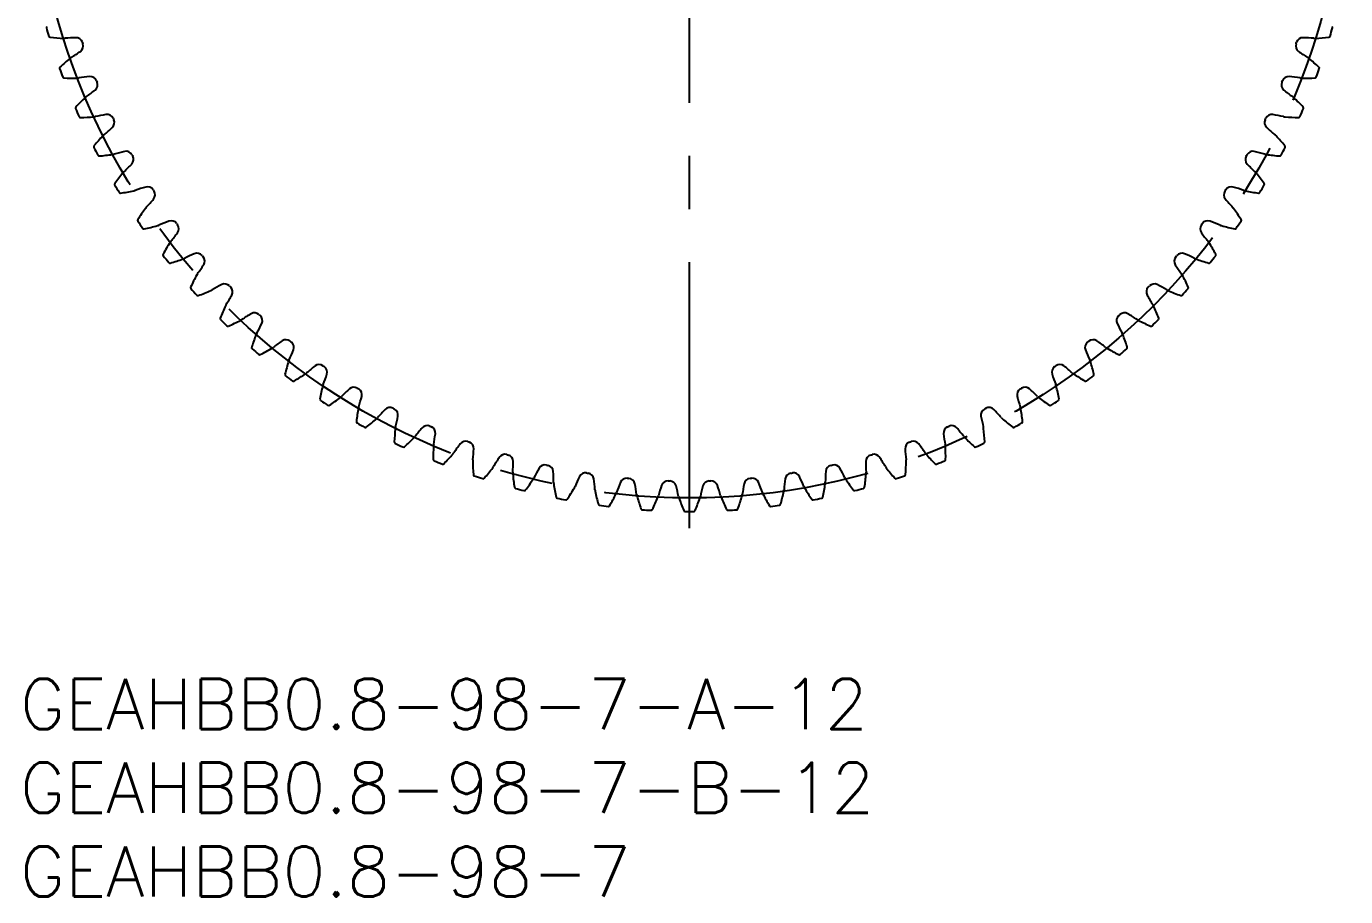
# Model space of a CAD drawing. Extents: x -1 to 150, y -13 to 105.
# Drawn here: x 0.4 to 79.2, y -13 to 39 of the extents above; entities that cross this region are included whole.
import ezdxf

# ---------------------------------------------------------------- set-up
doc = ezdxf.new("R2010")
doc.units = 0
doc.header["$LTSCALE"] = 0.5
doc.linetypes.add('CENTER', pattern=[50.8, 31.75, -6.35, 6.35, -6.35])
for name, color, linetype in [('MSM_CENTER', 1, 'CENTER'), ('MSM_CONTINUOUS', 7, 'CONTINUOUS'), ('MSM_PART_NUMBER', 7, 'CONTINUOUS')]:
    doc.layers.add(name, color=color, linetype=linetype)
doc.styles.get("Standard").update_dxf_attribs({"font": 'txt.shx', "height": 3, "bigfont": 'bigfont.shx'})

# ---------------------------------------------------------------- blocks, each defined once
blk = doc.blocks.new('*U2')
at = {"layer": 'MSM_PART_NUMBER'}
blk.add_text('GEAHBB0.8-98-7-A-12', height=3, dxfattribs=at).set_placement((0, -3))
blk = doc.blocks.new('*U3')
at = {"layer": 'MSM_PART_NUMBER'}
blk.add_text('GEAHBB0.8-98-7-B-12', height=3, dxfattribs=at).set_placement((0, -8))
blk = doc.blocks.new('*U4')
at = {"layer": 'MSM_PART_NUMBER'}
blk.add_text('GEAHBB0.8-98-7', height=3, dxfattribs=at).set_placement((0, -13))

msp = doc.modelspace()

# ---------------------------------------------------------------- linework, layer by layer
at = {"layer": 'MSM_CENTER'}
msp.add_line((40, 9), (40, 91), dxfattribs=at)
msp.add_circle((40, 50), 39.2, dxfattribs=at)
at = {"layer": 'MSM_CONTINUOUS'}
for centre, radius, start, end in [((1.655, 38.896), 0.08, 129.39599, 196.15017), ((40, 50), 40, 196.15017, 196.91106), ((40, 50), 40, 343.08894, 343.84983), ((78.345, 38.896), 0.08, 343.84983, 50.60401), ((1.806, 38.388), 0.08, 196.91106, 263.66523), ((3.149, 50.483), 12.25, 263.66523, 267.44898), ((2.633, 38.91), 0.665, 267.44885, 275.0955), ((3.563, 28.486), 9.8, 91.29251, 95.09563), ((3.351, 37.884), 0.4, 18.29367, 91.29251), ((3.382, 37.79), 0.4, 305.44218, 18.44102), ((40, 50), 38.2, 198.29368, 198.4572), ((76.618, 37.79), 0.4, 161.55897, 234.55782), ((40, 50), 38.2, 341.55898, 341.7225), ((76.649, 37.884), 0.4, 88.70749, 161.70632), ((76.437, 28.486), 9.8, 84.90437, 88.70749), ((77.367, 38.91), 0.665, 264.9045, 272.55115), ((76.851, 50.483), 12.25, 272.55102, 276.33477), ((78.194, 38.388), 0.08, 276.33477, 343.08894), ((10.756, 27.572), 12.25, 129.28571, 133.06946), ((3.421, 36.538), 0.665, 121.63919, 129.28584), ((-2.069, 45.448), 9.8, 301.63907, 305.44219), ((82.069, 45.448), 9.8, 234.55781, 238.36093), ((76.579, 36.538), 0.665, 50.71416, 58.36081), ((69.244, 27.572), 12.25, 46.93054, 50.71429), ((2.446, 36.462), 0.08, 133.06946, 199.82364), ((40, 50), 40, 199.82364, 200.58453), ((40, 50), 40, 339.41547, 340.17636), ((77.554, 36.462), 0.08, 340.17636, 46.93054), ((2.629, 35.965), 0.08, 200.58453, 267.3387), ((3.194, 48.121), 12.25, 267.3387, 271.12245), ((3.421, 36.538), 0.665, 271.12232, 278.76897), ((5.016, 26.196), 9.8, 94.96598, 98.76909), ((4.202, 35.561), 0.4, 21.96714, 94.96598), ((4.24, 35.469), 0.4, 309.11565, 22.11449), ((40, 50), 38.2, 201.96715, 202.13067), ((75.76, 35.469), 0.4, 157.88549, 230.88435), ((40, 50), 38.2, 337.88551, 338.04904), ((75.798, 35.561), 0.4, 85.03402, 158.03285), ((74.984, 26.196), 9.8, 81.23091, 85.03402), ((76.579, 36.538), 0.665, 261.23103, 268.87768), ((76.806, 48.121), 12.25, 268.87755, 272.6613), ((77.371, 35.965), 0.08, 272.6613, 339.41547), ((12.253, 25.744), 12.25, 132.95918, 136.74293), ((4.358, 34.223), 0.665, 125.31266, 132.95931), ((-1.691, 42.762), 9.8, 305.31254, 309.11565), ((81.691, 42.762), 9.8, 230.88435, 234.68746), ((75.642, 34.223), 0.665, 47.04069, 54.68734), ((67.747, 25.744), 12.25, 43.25707, 47.04082), ((3.39, 34.084), 0.08, 136.74293, 203.4971), ((40, 50), 40, 203.4971, 204.258), ((40, 50), 40, 335.742, 336.5029), ((76.61, 34.084), 0.08, 336.5029, 43.25707), ((3.605, 33.599), 0.08, 204.258, 271.01217), ((3.39, 45.767), 12.25, 271.01217, 274.79592), ((4.358, 34.223), 0.665, 274.79579, 282.44244), ((6.613, 24.003), 9.8, 98.63945, 102.44256), ((5.201, 33.297), 0.4, 25.6406, 98.63945), ((5.244, 33.207), 0.4, 312.78912, 25.78796), ((40, 50), 38.2, 205.64061, 205.80414), ((74.756, 33.207), 0.4, 154.21203, 227.21088), ((40, 50), 38.2, 334.21204, 334.37557), ((74.799, 33.297), 0.4, 81.36055, 154.35939), ((73.387, 24.003), 9.8, 77.55744, 81.36055), ((75.642, 34.223), 0.665, 257.55756, 265.20421), ((76.61, 45.767), 12.25, 265.20408, 268.98783), ((76.395, 33.599), 0.08, 268.98783, 335.742), ((13.864, 24.016), 12.25, 136.63265, 140.4164), ((5.442, 31.971), 0.665, 128.98613, 136.63278), ((-1.141, 40.106), 9.8, 308.98601, 312.78912), ((81.141, 40.106), 9.8, 227.21088, 231.01399), ((74.558, 31.971), 0.665, 43.36722, 51.01387), ((66.136, 24.016), 12.25, 39.5836, 43.36735), ((4.485, 31.771), 0.08, 140.4164, 207.17057), ((40, 50), 40, 207.17057, 207.93147), ((40, 50), 40, 332.06853, 332.82943), ((75.515, 31.771), 0.08, 332.82943, 39.5836), ((4.73, 31.301), 0.08, 207.93147, 274.68564), ((3.736, 43.43), 12.25, 274.68564, 278.46939), ((5.442, 31.971), 0.665, 278.46926, 286.11591), ((8.347, 21.918), 9.8, 102.31292, 106.11603), ((-0.423, 37.49), 9.8, 312.65948, 316.46259), ((6.343, 31.102), 0.4, 29.31408, 102.31292), ((6.391, 31.015), 0.4, 316.46259, 29.46143), ((40, 50), 38.2, 209.31408, 209.47761), ((73.609, 31.015), 0.4, 150.53856, 223.53741), ((40, 50), 38.2, 330.53857, 330.7021), ((73.657, 31.102), 0.4, 77.68708, 150.68592), ((80.423, 37.49), 9.8, 223.53741, 227.34052), ((71.653, 21.918), 9.8, 73.88397, 77.68708), ((74.558, 31.971), 0.665, 253.88409, 261.53074), ((76.264, 43.43), 12.25, 261.53061, 265.31436), ((75.27, 31.301), 0.08, 265.31436, 332.06853), ((15.583, 22.395), 12.25, 140.30612, 144.08987), ((6.669, 29.794), 0.665, 132.6596, 140.30625), ((73.331, 29.794), 0.665, 39.69375, 47.3404), ((64.417, 22.395), 12.25, 35.91013, 39.69388), ((5.726, 29.533), 0.08, 144.08987, 210.84404), ((40, 50), 40, 210.84404, 211.60494), ((6.669, 29.794), 0.665, 282.14273, 289.78938), ((10.212, 19.947), 9.8, 105.98639, 109.7895), ((7.623, 28.984), 0.4, 32.98755, 105.98639), ((40, 50), 38.2, 212.98755, 213.15108), ((40, 50), 38.2, 326.8651, 327.02863), ((72.377, 28.984), 0.4, 74.01361, 147.01245), ((69.788, 19.947), 9.8, 70.2105, 74.01361), ((73.331, 29.794), 0.665, 250.21062, 257.85727), ((40, 50), 40, 328.39506, 329.15596), ((74.274, 29.533), 0.08, 329.15596, 35.91013), ((6.001, 29.08), 0.08, 211.60494, 278.35911), ((4.232, 41.12), 12.25, 278.35911, 282.14286), ((0.462, 34.926), 9.8, 316.33295, 320.13606), ((7.677, 28.901), 0.4, 320.13606, 33.1349), ((72.323, 28.901), 0.4, 146.86509, 219.86394), ((79.538, 34.926), 9.8, 219.86394, 223.66705), ((75.768, 41.12), 12.25, 257.85714, 261.64089), ((73.999, 29.08), 0.08, 261.64089, 328.39506), ((17.402, 20.887), 12.25, 143.97959, 147.76334), ((8.032, 27.7), 0.665, 136.33307, 143.97972), ((71.968, 27.7), 0.665, 36.02028, 43.66693), ((62.598, 20.887), 12.25, 32.23666, 36.02041), ((7.108, 27.379), 0.08, 147.76334, 214.51751), ((40, 50), 40, 214.51751, 215.27841), ((7.411, 26.944), 0.08, 215.27841, 282.03258), ((4.874, 38.847), 12.25, 282.03258, 285.81633), ((8.032, 27.7), 0.665, 285.8162, 293.46285), ((12.198, 18.101), 9.8, 109.65986, 113.46297), ((9.036, 26.953), 0.4, 36.66102, 109.65986), ((40, 50), 38.2, 216.66102, 216.82455), ((9.095, 26.873), 0.4, 323.80952, 36.80837), ((70.905, 26.873), 0.4, 143.19162, 216.19047), ((40, 50), 38.2, 323.19164, 323.35516), ((70.964, 26.953), 0.4, 70.34014, 143.33898), ((67.802, 18.101), 9.8, 66.53703, 70.34014), ((71.968, 27.7), 0.665, 246.53715, 254.1838), ((75.126, 38.847), 12.25, 254.18367, 257.96742), ((72.589, 26.944), 0.08, 257.96742, 324.72159), ((40, 50), 40, 324.72159, 325.48249), ((72.892, 27.379), 0.08, 325.48249, 32.23666), ((19.314, 19.499), 12.25, 147.65306, 151.43681), ((9.526, 25.698), 0.665, 140.00654, 147.65319), ((1.509, 32.424), 9.8, 320.00642, 323.80953), ((78.491, 32.424), 9.8, 216.19047, 219.99358), ((70.474, 25.698), 0.665, 32.34681, 39.99346), ((60.686, 19.499), 12.25, 28.56319, 32.34694), ((8.625, 25.318), 0.08, 151.43681, 218.19098), ((40, 50), 40, 218.19098, 218.95188), ((14.299, 16.385), 9.8, 113.33332, 117.13644), ((10.576, 25.016), 0.4, 40.33449, 113.33333), ((40, 50), 38.2, 220.33449, 220.49802), ((40, 50), 38.2, 319.51817, 319.68169), ((69.424, 25.016), 0.4, 66.66667, 139.66551), ((65.701, 16.385), 9.8, 62.86356, 66.66668), ((40, 50), 40, 321.04812, 321.80902), ((71.375, 25.318), 0.08, 321.80902, 28.56319), ((8.955, 24.904), 0.08, 218.95188, 285.70605), ((5.661, 36.619), 12.25, 285.70605, 289.4898), ((9.526, 25.698), 0.665, 289.48967, 297.13632), ((2.714, 29.994), 9.8, 323.67989, 327.483), ((10.64, 24.941), 0.4, 327.48299, 40.48183), ((69.36, 24.941), 0.4, 139.51815, 212.517), ((77.286, 29.994), 9.8, 212.517, 216.32011), ((70.474, 25.698), 0.665, 242.86368, 250.51033), ((74.339, 36.619), 12.25, 250.5102, 254.29395), ((71.045, 24.904), 0.08, 254.29395, 321.04812), ((21.31, 18.237), 12.25, 151.32653, 155.11028), ((11.146, 23.795), 0.665, 143.68001, 151.32666), ((68.854, 23.795), 0.665, 28.67334, 36.31999), ((58.69, 18.237), 12.25, 24.88972, 28.67347), ((10.271, 23.359), 0.08, 155.11028, 221.86445), ((40, 50), 40, 221.86445, 222.62534), ((10.627, 22.966), 0.08, 222.62534, 289.37952), ((6.589, 34.447), 12.25, 289.37952, 293.16326), ((11.146, 23.795), 0.665, 293.16314, 300.80979), ((16.506, 14.807), 9.8, 117.00679, 120.80991), ((12.237, 23.182), 0.4, 44.00796, 117.0068), ((4.072, 27.646), 9.8, 327.35335, 331.15647), ((40, 50), 38.2, 224.00796, 224.17148), ((12.306, 23.111), 0.4, 331.15646, 44.1553), ((67.694, 23.111), 0.4, 135.84468, 208.84353), ((75.928, 27.646), 9.8, 208.84353, 212.64665), ((40, 50), 38.2, 315.8447, 316.00822), ((67.763, 23.182), 0.4, 62.9932, 135.99204), ((63.494, 14.807), 9.8, 59.19009, 62.99321), ((68.854, 23.795), 0.665, 239.19021, 246.83686), ((73.411, 34.447), 12.25, 246.83674, 250.62048), ((69.373, 22.966), 0.08, 250.62048, 317.37466), ((40, 50), 40, 317.37466, 318.13555), ((69.729, 23.359), 0.08, 318.13555, 24.88972), ((23.384, 17.104), 12.25, 155, 158.78375), ((12.884, 22), 0.665, 147.35348, 155.00013), ((67.116, 22), 0.665, 24.99987, 32.64652), ((56.616, 17.104), 12.25, 21.21625, 25), ((12.039, 21.509), 0.08, 158.78375, 225.53792), ((40, 50), 40, 225.53792, 226.29881), ((7.654, 32.338), 12.25, 293.05299, 296.83673), ((12.884, 22), 0.665, 296.83661, 304.48326), ((18.809, 13.374), 9.8, 120.68026, 124.48338), ((14.012, 21.459), 0.4, 47.68143, 120.68026), ((40, 50), 38.2, 227.68143, 227.84495), ((14.086, 21.392), 0.4, 334.82993, 47.82877), ((65.914, 21.392), 0.4, 132.17122, 205.17006), ((40, 50), 38.2, 312.17123, 312.33475), ((65.988, 21.459), 0.4, 59.31974, 132.31857), ((61.191, 13.374), 9.8, 55.51662, 59.31974), ((67.116, 22), 0.665, 235.51674, 243.16339), ((72.346, 32.338), 12.25, 243.16327, 246.94701), ((40, 50), 40, 313.70119, 314.46208), ((67.961, 21.509), 0.08, 314.46256, 21.21625), ((12.419, 21.14), 0.08, 226.29881, 293.05299), ((25.525, 16.107), 12.25, 158.67347, 162.45722), ((14.734, 20.321), 0.665, 151.02695, 158.67359), ((5.578, 25.39), 9.8, 331.02682, 334.82994), ((74.422, 25.39), 9.8, 205.17006, 208.97318), ((65.266, 20.321), 0.665, 21.32641, 28.97305), ((54.475, 16.107), 12.25, 17.54278, 21.32653), ((67.581, 21.14), 0.08, 246.94701, 313.70119), ((13.921, 19.776), 0.08, 162.45722, 229.21139), ((40, 50), 40, 229.21139, 229.97228), ((8.852, 30.302), 12.25, 296.72646, 300.5102), ((14.734, 20.321), 0.665, 300.51008, 308.15673), ((21.199, 12.092), 9.8, 124.35373, 128.15685), ((15.895, 19.852), 0.4, 51.35489, 124.35373), ((40, 50), 38.2, 231.3549, 231.51842), ((15.972, 19.79), 0.4, 338.5034, 51.50224), ((64.028, 19.79), 0.4, 128.49775, 201.49659), ((40, 50), 38.2, 308.49776, 308.66128), ((64.105, 19.852), 0.4, 55.64627, 128.6451), ((58.801, 12.092), 9.8, 51.84315, 55.64627), ((65.266, 20.321), 0.665, 231.84327, 239.48992), ((71.148, 30.302), 12.25, 239.4898, 243.27354), ((40, 50), 40, 310.02772, 310.78861), ((66.079, 19.776), 0.08, 310.78861, 17.54278), ((14.325, 19.432), 0.08, 229.97228, 296.72646), ((27.727, 15.25), 12.25, 162.34694, 166.13069), ((16.687, 18.763), 0.665, 154.70042, 162.34706), ((7.226, 23.235), 9.8, 334.70029, 338.50341), ((72.774, 23.235), 9.8, 201.49659, 205.29971), ((63.313, 18.763), 0.665, 17.65294, 25.29958), ((52.273, 15.25), 12.25, 13.86931, 17.65306), ((65.675, 19.432), 0.08, 243.27354, 310.02772), ((15.912, 18.167), 0.08, 166.13069, 232.88486), ((10.178, 28.347), 12.25, 300.39993, 304.18367), ((16.687, 18.763), 0.665, 304.18355, 311.8302), ((23.666, 10.965), 9.8, 128.0272, 131.83032), ((17.876, 18.37), 0.4, 55.02836, 128.0272), ((40, 50), 38.2, 235.02837, 235.19189), ((9.008, 21.19), 9.8, 338.37376, 342.17688), ((17.957, 18.313), 0.4, 342.17686, 55.17571), ((62.043, 18.313), 0.4, 124.82428, 197.82312), ((70.992, 21.19), 9.8, 197.82312, 201.62624), ((40, 50), 38.2, 304.82429, 304.98781), ((62.124, 18.37), 0.4, 51.97279, 124.97163), ((56.334, 10.965), 9.8, 48.16968, 51.9728), ((63.313, 18.763), 0.665, 228.1698, 235.81645), ((69.822, 28.347), 12.25, 235.81633, 239.60007), ((64.088, 18.167), 0.08, 307.11514, 13.86931), ((40, 50), 40, 232.88486, 233.64575), ((16.336, 17.85), 0.08, 233.64575, 300.39993), ((29.978, 14.535), 12.25, 166.02041, 169.80416), ((18.736, 17.333), 0.665, 158.37389, 166.02053), ((19.948, 17.017), 0.4, 58.70183, 131.70067), ((40, 50), 38.2, 238.70184, 238.86536), ((40, 50), 38.2, 301.15082, 301.31434), ((60.052, 17.017), 0.4, 48.29932, 121.29816), ((61.264, 17.333), 0.665, 13.97947, 21.62611), ((50.022, 14.535), 12.25, 10.19584, 13.97959), ((63.664, 17.85), 0.08, 239.60007, 306.35425), ((40, 50), 40, 306.35425, 307.11514), ((18.001, 16.689), 0.08, 169.80416, 236.55833), ((40, 50), 40, 236.55833, 237.31922), ((11.627, 26.48), 12.25, 304.0734, 307.85714), ((18.736, 17.333), 0.665, 307.85702, 315.50367), ((26.201, 9.999), 9.8, 131.70067, 135.50379), ((20.033, 16.966), 0.4, 345.85034, 58.84918), ((10.918, 19.264), 9.8, 342.04723, 345.85035), ((59.967, 16.966), 0.4, 121.15081, 194.14965), ((69.082, 19.264), 9.8, 194.14965, 197.95277), ((53.799, 9.999), 9.8, 44.49621, 48.29933), ((61.264, 17.333), 0.665, 224.49633, 232.14298), ((68.373, 26.48), 12.25, 232.14286, 235.9266), ((40, 50), 40, 302.68078, 303.44167), ((61.999, 16.689), 0.08, 303.44167, 10.19584), ((18.445, 16.4), 0.08, 237.31922, 304.0734), ((32.271, 13.965), 12.25, 169.69388, 173.47763), ((20.873, 16.038), 0.665, 162.04735, 169.694), ((28.792, 9.197), 9.8, 135.37414, 139.17726), ((22.102, 15.8), 0.4, 62.3753, 135.37414), ((40, 50), 38.2, 242.37531, 242.53883), ((22.19, 15.754), 0.4, 349.52381, 62.52265), ((57.81, 15.754), 0.4, 117.47734, 190.47618), ((40, 50), 38.2, 297.47735, 297.64087), ((57.898, 15.8), 0.4, 44.62585, 117.62469), ((51.208, 9.197), 9.8, 40.82274, 44.62586), ((59.127, 16.038), 0.665, 10.306, 17.95265), ((47.729, 13.965), 12.25, 6.52237, 10.30612), ((61.555, 16.4), 0.08, 235.9266, 302.68078), ((20.18, 15.348), 0.08, 173.47763, 240.2318), ((40, 50), 40, 240.2318, 240.99269), ((20.642, 15.088), 0.08, 240.99269, 307.74686), ((13.192, 24.711), 12.25, 307.74686, 311.53061), ((20.873, 16.038), 0.665, 311.53049, 319.17713), ((23.088, 14.882), 0.665, 165.72082, 173.36747), ((12.947, 17.464), 9.8, 345.7207, 349.52382), ((31.429, 8.563), 9.8, 139.04761, 142.85073), ((24.33, 14.724), 0.4, 66.04877, 139.04761), ((40, 50), 38.2, 246.04878, 246.2123), ((24.421, 14.684), 0.4, 353.19727, 66.19612), ((55.579, 14.684), 0.4, 113.80387, 186.80271), ((40, 50), 38.2, 293.80388, 293.9674), ((55.67, 14.724), 0.4, 40.95238, 113.95122), ((48.571, 8.563), 9.8, 37.14927, 40.95239), ((67.053, 17.464), 9.8, 190.47618, 194.2793), ((56.912, 14.882), 0.665, 6.63253, 14.27918), ((59.127, 16.038), 0.665, 220.82287, 228.46951), ((66.808, 24.711), 12.25, 228.46939, 232.25314), ((59.358, 15.088), 0.08, 232.25314, 299.00731), ((40, 50), 40, 299.00731, 299.7682), ((59.82, 15.348), 0.08, 299.76868, 6.52237), ((34.596, 13.544), 12.25, 173.36735, 177.15109), ((14.867, 23.045), 12.25, 311.42033, 315.20408), ((23.088, 14.882), 0.665, 315.20396, 322.8506), ((15.087, 15.797), 9.8, 349.39417, 353.19729), ((26.622, 13.792), 0.4, 69.72224, 142.72108), ((53.378, 13.792), 0.4, 37.27891, 110.27775), ((64.913, 15.797), 9.8, 186.80271, 190.60583), ((56.912, 14.882), 0.665, 217.1494, 224.79604), ((65.133, 23.045), 12.25, 224.79592, 228.57967), ((45.404, 13.544), 12.25, 2.84891, 6.63265), ((22.441, 14.149), 0.08, 177.15109, 243.90527), ((40, 50), 40, 243.90527, 244.66616), ((22.919, 13.919), 0.08, 244.66616, 311.42033), ((36.943, 13.273), 12.25, 177.04082, 180.82456), ((25.373, 13.871), 0.665, 169.39429, 177.04094), ((16.646, 21.49), 12.25, 315.0938, 318.87755), ((25.373, 13.871), 0.665, 318.87743, 326.52407), ((34.102, 8.099), 9.8, 142.72108, 146.5242), ((40, 50), 38.2, 249.72225, 249.88577), ((26.715, 13.758), 0.4, 356.87074, 69.86959), ((17.33, 14.271), 9.8, 353.06764, 356.87076), ((28.97, 13.01), 0.4, 73.39571, 146.39455), ((51.03, 13.01), 0.4, 33.60545, 106.60428), ((53.285, 13.758), 0.4, 110.13041, 183.12924), ((62.67, 14.271), 9.8, 183.12924, 186.93236), ((40, 50), 38.2, 290.13041, 290.29393), ((45.898, 8.099), 9.8, 33.4758, 37.27892), ((54.627, 13.871), 0.665, 213.47593, 221.12257), ((63.354, 21.49), 12.25, 221.12245, 224.9062), ((54.627, 13.871), 0.665, 2.95906, 10.60571), ((43.057, 13.273), 12.25, 359.17544, 2.95918), ((57.081, 13.919), 0.08, 228.57967, 295.33384), ((40, 50), 40, 295.33384, 296.09473), ((57.559, 14.149), 0.08, 296.09522, 2.84891), ((24.774, 13.098), 0.08, 180.82456, 247.57874), ((40, 50), 40, 247.57874, 248.33963), ((25.265, 12.899), 0.08, 248.33963, 315.0938), ((27.718, 13.008), 0.665, 173.06776, 180.71441), ((39.302, 13.152), 12.25, 180.71429, 184.49803), ((27.718, 13.008), 0.665, 322.5509, 330.19754), ((36.799, 7.807), 9.8, 146.39455, 150.19767), ((40, 50), 38.2, 253.39572, 253.55924), ((29.065, 12.981), 0.4, 0.54421, 73.54306), ((19.665, 12.892), 9.8, 356.74111, 0.54423), ((31.362, 12.379), 0.4, 77.06918, 150.06802), ((40, 50), 38.2, 257.06919, 257.23271), ((31.459, 12.357), 0.4, 4.21768, 77.21653), ((48.541, 12.357), 0.4, 102.78347, 175.78231), ((40, 50), 38.2, 282.78347, 282.94699), ((48.638, 12.379), 0.4, 29.93197, 102.93081), ((50.935, 12.981), 0.4, 106.45694, 179.45578), ((60.335, 12.892), 9.8, 179.45577, 183.25889), ((40, 50), 38.2, 286.45694, 286.62046), ((43.201, 7.807), 9.8, 29.80233, 33.60545), ((52.282, 13.008), 0.665, 209.80246, 217.4491), ((40.698, 13.152), 12.25, 355.50197, 359.28571), ((52.282, 13.008), 0.665, 359.28559, 6.93224), ((54.735, 12.899), 0.08, 224.9062, 291.66037), ((40, 50), 40, 291.66037, 292.42126), ((55.226, 13.098), 0.08, 292.42126, 359.17544), ((27.17, 12.198), 0.08, 184.49803, 251.25221), ((40, 50), 40, 251.25221, 252.0131), ((27.673, 12.031), 0.08, 252.0131, 318.76727), ((18.52, 20.052), 12.25, 318.76727, 322.55102), ((30.113, 12.297), 0.665, 176.74123, 184.38788), ((41.664, 13.183), 12.25, 184.38776, 188.1715), ((20.483, 18.738), 12.25, 322.44074, 326.22449), ((30.113, 12.297), 0.665, 326.22436, 333.87101), ((39.509, 7.689), 9.8, 150.06802, 153.87114), ((22.085, 11.665), 9.8, 0.41458, 4.21769), ((42.22, 7.744), 9.8, 153.74149, 157.5446), ((33.79, 11.903), 0.4, 80.74265, 153.74149), ((40, 50), 38.2, 260.74266, 260.90618), ((33.888, 11.887), 0.4, 7.89115, 80.89), ((24.577, 10.596), 9.8, 4.08805, 7.89116), ((36.244, 11.583), 0.4, 84.41612, 157.41496), ((40, 50), 38.2, 264.41613, 264.57965), ((36.343, 11.574), 0.4, 11.56462, 84.56347), ((43.657, 11.574), 0.4, 95.43653, 168.43537), ((40, 50), 38.2, 275.43653, 275.60006), ((43.756, 11.583), 0.4, 22.58503, 95.58388), ((55.423, 10.596), 9.8, 172.10884, 175.91195), ((46.112, 11.887), 0.4, 99.11, 172.10884), ((40, 50), 38.2, 279.11, 279.27353), ((46.21, 11.903), 0.4, 26.2585, 99.25734), ((37.78, 7.744), 9.8, 22.4554, 26.25851), ((57.915, 11.665), 9.8, 175.7823, 179.58542), ((40.491, 7.689), 9.8, 26.12886, 29.93198), ((49.887, 12.297), 0.665, 206.12899, 213.77564), ((59.517, 18.738), 12.25, 213.77551, 217.55926), ((38.336, 13.183), 12.25, 351.8285, 355.61224), ((49.887, 12.297), 0.665, 355.61212, 3.25877), ((61.48, 20.052), 12.25, 217.44898, 221.23273), ((52.327, 12.031), 0.08, 221.23273, 287.9869), ((40, 50), 40, 287.9869, 288.74779), ((52.83, 12.198), 0.08, 288.74828, 355.50197), ((29.618, 11.454), 0.08, 188.1715, 254.92568), ((40, 50), 40, 254.92568, 255.68657), ((30.131, 11.319), 0.08, 255.68657, 322.44074), ((32.549, 11.741), 0.665, 180.4147, 188.06135), ((44.02, 13.366), 12.25, 188.06122, 191.84497), ((22.526, 17.552), 12.25, 326.11421, 329.89796), ((32.549, 11.741), 0.665, 329.89783, 337.54448), ((35.016, 11.342), 0.665, 184.08817, 191.73482), ((46.359, 13.699), 12.25, 191.73469, 195.51844), ((24.641, 16.499), 12.25, 329.78768, 333.57143), ((35.016, 11.342), 0.665, 333.5713, 341.21795), ((44.923, 7.973), 9.8, 157.41496, 161.21807), ((27.134, 9.689), 9.8, 7.76152, 11.56463), ((47.606, 8.375), 9.8, 161.08843, 164.89154), ((38.713, 11.421), 0.4, 88.08959, 161.08843), ((40, 50), 38.2, 268.08959, 268.25312), ((38.812, 11.418), 0.4, 15.23809, 88.23694), ((29.743, 8.948), 9.8, 11.43499, 15.2381), ((50.257, 8.948), 9.8, 164.7619, 168.56501), ((41.188, 11.418), 0.4, 91.76306, 164.7619), ((40, 50), 38.2, 271.76306, 271.92659), ((41.287, 11.421), 0.4, 18.91156, 91.91041), ((32.394, 8.375), 9.8, 15.10846, 18.91157), ((52.866, 9.689), 9.8, 168.43537, 172.23848), ((35.077, 7.973), 9.8, 18.78193, 22.58504), ((44.984, 11.342), 0.665, 198.78205, 206.4287), ((55.359, 16.499), 12.25, 206.42857, 210.21232), ((33.641, 13.699), 12.25, 344.48156, 348.26531), ((44.984, 11.342), 0.665, 348.26518, 355.91183), ((47.451, 11.741), 0.665, 202.45552, 210.10217), ((57.474, 17.552), 12.25, 210.10204, 213.88579), ((35.98, 13.366), 12.25, 348.15503, 351.93878), ((47.451, 11.741), 0.665, 351.93865, 359.5853), ((49.869, 11.319), 0.08, 217.55926, 284.31343), ((40, 50), 40, 284.31343, 285.07433), ((50.382, 11.454), 0.08, 285.07481, 351.8285), ((32.109, 10.868), 0.08, 191.84497, 258.59915), ((40, 50), 40, 258.59915, 259.36004), ((32.629, 10.766), 0.08, 259.36004, 326.11421), ((34.632, 10.443), 0.08, 195.51844, 262.27261), ((40, 50), 40, 262.27261, 263.03351), ((35.158, 10.375), 0.08, 263.03351, 329.78768), ((37.503, 11.102), 0.665, 187.76164, 195.40829), ((48.671, 14.181), 12.25, 195.40816, 199.19191), ((26.819, 15.584), 12.25, 333.46115, 337.2449), ((37.503, 11.102), 0.665, 337.24477, 344.89142), ((40, 11.022), 0.665, 191.43511, 199.08176), ((50.949, 14.81), 12.25, 199.08163, 202.86538), ((29.051, 14.81), 12.25, 337.13462, 340.91837), ((40, 11.022), 0.665, 340.91824, 348.56489), ((42.497, 11.102), 0.665, 195.10858, 202.75523), ((53.181, 15.584), 12.25, 202.7551, 206.53885), ((31.329, 14.181), 12.25, 340.80809, 344.59184), ((42.497, 11.102), 0.665, 344.59171, 352.23836), ((44.842, 10.375), 0.08, 210.21232, 276.96649), ((40, 50), 40, 276.96649, 277.72739), ((45.368, 10.443), 0.08, 277.72787, 344.48156), ((47.371, 10.766), 0.08, 213.88579, 280.63996), ((40, 50), 40, 280.63996, 281.40085), ((47.891, 10.868), 0.08, 281.40085, 348.15503), ((37.178, 10.18), 0.08, 199.19191, 265.94608), ((40, 50), 40, 265.94608, 266.70698), ((37.707, 10.146), 0.08, 266.70698, 333.46115), ((39.735, 10.081), 0.08, 202.86538, 269.61955), ((40, 50), 40, 269.61955, 270.38045), ((40.265, 10.081), 0.08, 270.38093, 337.13462), ((42.293, 10.146), 0.08, 206.53885, 273.29302), ((40, 50), 40, 273.29302, 274.05392), ((42.822, 10.18), 0.08, 274.05392, 340.80809)]:
    msp.add_arc(centre, radius, start, end, dxfattribs=at)

# ---------------------------------------------------------------- block references
for name in ['*U2', '*U3', '*U4']:
    msp.add_blockref(name, (0, 0), dxfattribs=at)

doc.saveas('drawing.dxf')
